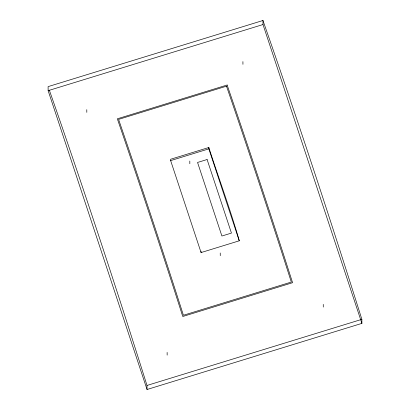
<?xml version="1.0" encoding="UTF-8"?>
<svg xmlns="http://www.w3.org/2000/svg" width="410" height="410" viewBox="0 0 410 410"><rect width="100%" height="100%" fill="white"/><g stroke="black" fill="none" stroke-linecap="round" stroke-linejoin="round"><path stroke-width="0.61" d="M262.948 20.5L48.098 86.618L48.139 90.661L147.052 389.5L361.902 323.382L361.861 319.339A889.695 70.351 72.9 0 0 262.948 20.5L262.994 24.544L361.902 323.382M48.139 90.661L262.994 24.544M208.823 147.508L170.627 159.264L170.642 160.607L201.074 252.56L239.271 240.803C230.353 209.479 218.817 178.606 208.823 147.508L208.833 148.856L239.271 240.803M170.642 160.607L208.833 148.856M147.052 389.5L147.005 385.456L361.861 319.339M323.259 304.374L323.285 307.069M242.91 61.623L242.94 64.319M220.237 252.996L220.267 255.691M201.059 251.212L201.074 252.56M189.804 161.048L189.83 163.739M167.131 352.421L167.157 355.116M86.787 109.67L86.812 112.366M49.338 90.174A889.695 70.351 72.9 0 1 147.005 385.456M227.145 85.013L117.332 118.808L125.209 141.819A889.695 70.351 72.9 0 1 174.875 291.874L182.768 316.499L292.581 282.705L284.689 258.08A889.695 70.351 72.9 0 0 235.022 108.025L227.145 85.013M226.494 86.187L118.587 119.392L126.162 141.527A889.695 70.351 72.9 0 1 175.828 291.582L183.419 315.259L291.32 282.054L283.73 258.372A889.695 70.351 72.9 0 0 234.064 108.317L226.494 86.187M207.106 159.521L197.553 162.457L221.902 236.016L231.45 233.08L207.106 159.521"/></g></svg>
